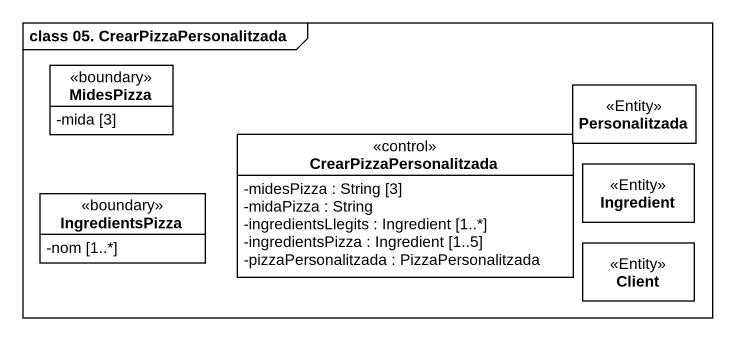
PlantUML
@startuml
mainframe class 05. CrearPizzaPersonalitzada
hide circle
hide empty members
skinparam classAttributeIconSize 0
class MidesPizza <<boundary>> {
  -mida [3]
}
class Personalitzada <<Entity>>
class CrearPizzaPersonalitzada <<control>> {
  -midesPizza : String [3]
  -midaPizza : String
  -ingredientsLlegits : Ingredient [1..*]
  -ingredientsPizza : Ingredient [1..5]
  -pizzaPersonalitzada : PizzaPersonalitzada
}
class Ingredient <<Entity>>
class IngredientsPizza <<boundary>> {
  -nom [1..*]
}
class Client <<Entity>>
@enduml
